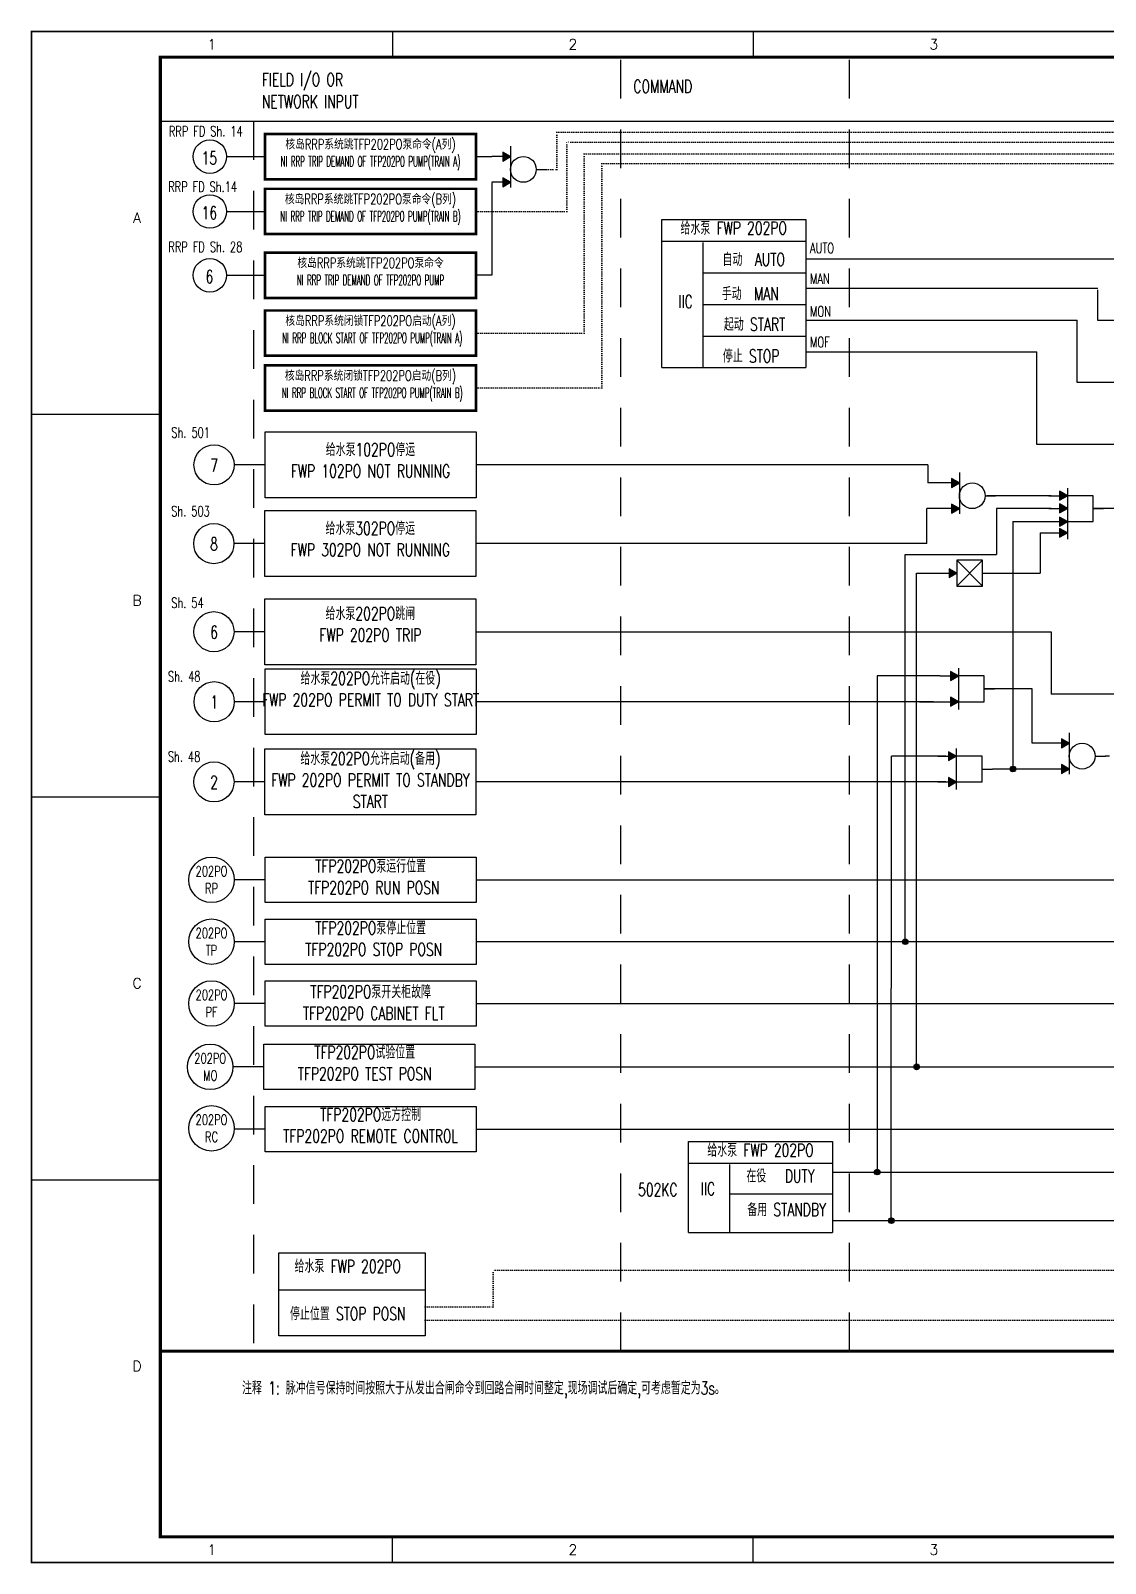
# Model space of a CAD drawing. Header units: millimetres. Extents: x 38833 to 52469, y 29493 to 32647.
# Drawn here: x 51124.8 to 51333.2, y 32172.4 to 32469.7 of the extents above; entities that cross this region are included whole.
import ezdxf
from ezdxf.enums import TextEntityAlignment as Align

# ---------------------------------------------------------------- set-up
doc = ezdxf.new("R2010")
doc.units = ezdxf.units.MM
for name, pattern in [('ACAD_ISO10W100', [18, 12, -3, 0, -3]), ('DOT2', [3.175, 0, -3.175]), ('JIS_02_0.7', [1.35, 0.75, -0.6])]:
    doc.linetypes.add(name, pattern=pattern)
for name, color, linetype in [('BORDER', 1, 'Continuous'), ('MLINE', 6, 'Continuous'), ('TK', 7, 'Continuous'), ('图框_外框线', 7, 'Continuous'), ('图框_标题栏文字', 6, 'Continuous')]:
    doc.layers.add(name, color=color, linetype=linetype)
doc.styles.get("Standard").update_dxf_attribs({"font": 'romans.shx', "width": 0.7, "bigfont": 'hztxta.shx'})

# ---------------------------------------------------------------- blocks, each defined once
blk = doc.blocks.new('图框2')
for p, q in [((70, 0), (70, -5)), ((140, 0), (140, -5)), ((0, -74.25), (25, -74.25)), ((0, -148.5), (25, -148.5)), ((0, -222.75), (25, -222.75)), ((70, -297), (70, -292)), ((140, -297), (140, -292))]:
    blk.add_line(p, q)
at = {"layer": '图框_外框线'}
for points, const_width in [([(0, -297), (420, -297), (420, 0), (0, 0)], 0.3), ([(25, -292), (415, -292), (415, -5), (25, -5)], 0.6)]:
    blk.add_lwpolyline(points, close=True, dxfattribs=dict(at, const_width=const_width))
at = {"layer": '图框_外框线', "const_width": 0.6}
blk.add_lwpolyline([(235, -256), (25, -256)], dxfattribs=at)
at = {"layer": 'TK', "color": 3}
for s, p in [('1', (35, -2.5)), ('2', (105, -2.5)), ('3', (175, -2.5)), ('1', (35, -294.5)), ('2', (105, -294.5)), ('3', (175, -294.5))]:
    blk.add_text(s, height=2, dxfattribs=at).set_placement(p, align=Align.MIDDLE)
for s, p in [('A', (20.5, -37.12)), ('B', (20.5, -111.38)), ('C', (20.5, -185.62)), ('D', (20.5, -259.88))]:
    blk.add_text(s, height=2, dxfattribs=at).set_placement(p, align=Align.CENTER)
blk = doc.blocks.new('huo')
at = {"layer": 'BORDER'}
for points in [[(-72.15, 909.27), (-73.65, 910.13), (-73.65, 908.4)], [(-72.15, 904.27), (-73.65, 905.13), (-73.65, 903.4)]]:
    blk.add_hatch(color=256, dxfattribs=at).paths.add_polyline_path(points)
for p, q in [((-72.15, 911.28), (-72.15, 903.28)), ((-72.15, 909.27), (-75.75, 909.27)), ((-67.15, 906.77), (-65.15, 906.77)), ((-72.15, 904.27), (-75.75, 904.27))]:
    blk.add_line(p, q, dxfattribs=at)
for points in [[(-72.15, 909.27), (-73.65, 910.13), (-73.65, 908.4)], [(-72.15, 904.27), (-73.65, 905.13), (-73.65, 903.4)]]:
    blk.add_lwpolyline(points, close=True, dxfattribs=at)
blk.add_circle((-69.65, 906.77), 2.5, dxfattribs=at)

msp = doc.modelspace()

# ---------------------------------------------------------------- hatches: boundary and pattern name
h = msp.add_hatch(color=256)
edge = h.paths.add_edge_path()
edge.add_arc((51315.28, 32326.49), 0.55, 0, 360)
h = msp.add_hatch(color=256)
edge = h.paths.add_edge_path()
edge.add_arc((51315.28, 32326.49), 0.393, 0, 360)
h = msp.add_hatch(color=40)
edge = h.paths.add_edge_path()
edge.add_arc((51294.4, 32292.99), 0.55, 0, 360)
h = msp.add_hatch(color=40)
edge = h.paths.add_edge_path()
edge.add_arc((51294.4, 32292.99), 0.393, 0, 360)
h = msp.add_hatch(color=40)
edge = h.paths.add_edge_path()
edge.add_arc((51296.6, 32268.7), 0.55, 0, 360)
h = msp.add_hatch(color=40)
edge = h.paths.add_edge_path()
edge.add_arc((51296.6, 32268.7), 0.393, 0, 360)
h = msp.add_hatch(color=256)
edge = h.paths.add_edge_path()
edge.add_arc((51288.95, 32248.31), 0.55, 0, 360)
h = msp.add_hatch(color=256)
edge = h.paths.add_edge_path()
edge.add_arc((51288.95, 32248.31), 0.393, 0, 360)
h = msp.add_hatch(color=256)
edge = h.paths.add_edge_path()
edge.add_arc((51291.7, 32238.88), 0.55, 0, 360)
h = msp.add_hatch(color=256)
edge = h.paths.add_edge_path()
edge.add_arc((51291.7, 32238.88), 0.393, 0, 360)
at = {"layer": 'BORDER'}
for color, points in [(256, [(51325.83, 32379.49), (51324.33, 32380.35), (51324.33, 32378.62)]), (256, [(51325.83, 32377.05), (51324.33, 32377.92), (51324.33, 32376.19)]), (256, [(51325.83, 32374.49), (51324.33, 32375.35), (51324.33, 32373.62)]), (256, [(51325.83, 32372.3), (51324.33, 32373.16), (51324.33, 32371.43)]), (40, [(51304.39, 32364.47), (51302.89, 32365.34), (51302.89, 32363.61)]), (256, [(51304.69, 32344.54), (51303.19, 32345.41), (51303.19, 32343.68)]), (256, [(51304.69, 32339.54), (51303.19, 32340.41), (51303.19, 32338.68)]), (256, [(51304.28, 32328.99), (51302.78, 32329.85), (51302.78, 32328.12)]), (256, [(51304.28, 32323.99), (51302.78, 32324.85), (51302.78, 32323.12)])]:
    msp.add_hatch(color=color, dxfattribs=at).paths.add_polyline_path(points)

# ---------------------------------------------------------------- linework, layer by layer
at = {"linetype": 'DOT2', "ltscale": 0.1}
for p, q in [((51226.8, 32450.05), (51484.19, 32450.05)), ((51226.8, 32442.78), (51226.8, 32450.05)), ((51228.75, 32434.64), (51228.75, 32448.05)), ((51343.09, 32448.05), (51228.75, 32448.05)), ((51232.11, 32411.05), (51232.11, 32445.79)), ((51232.11, 32445.79), (51474.77, 32445.79)), ((51224.39, 32442.78), (51226.8, 32442.78)), ((51235.53, 32400.41), (51235.53, 32443.91)), ((51235.53, 32443.91), (51472.38, 32443.91)), ((51211.16, 32434.64), (51228.75, 32434.64)), ((51211.16, 32411.05), (51232.11, 32411.05)), ((51211.16, 32400.41), (51235.53, 32400.41)), ((51520.5, 32229.26), (51214.47, 32229.26)), ((51214.47, 32222.16), (51214.47, 32229.26)), ((51201.26, 32222.16), (51214.47, 32222.16)), ((51201.26, 32219.61), (51520.5, 32219.61))]:
    msp.add_line(p, q, dxfattribs=at)
for p, q in [((51162.79, 32445.28), (51170.23, 32445.28)), ((51162.79, 32434.64), (51170.23, 32434.64)), ((51247.16, 32428.9), (51275.11, 32428.9)), ((51255.14, 32428.61), (51255.14, 32404.34)), ((51275.11, 32425.46), (51335.42, 32425.46)), ((51162.79, 32422.26), (51170.23, 32422.26)), ((51255.14, 32422.76), (51275.11, 32422.76)), ((51255.14, 32422.76), (51275.11, 32422.76)), ((51331.75, 32419.69), (51275.11, 32419.69)), ((51331.75, 32413.46), (51331.75, 32419.46)), ((51255.14, 32416.62), (51275.11, 32416.62)), ((51255.14, 32416.62), (51275.11, 32416.62)), ((51275.11, 32413.55), (51327.71, 32413.55)), ((51327.71, 32401.46), (51327.71, 32413.55)), ((51351.77, 32413.46), (51331.75, 32413.46)), ((51255.14, 32410.48), (51275.11, 32410.48)), ((51255.14, 32410.48), (51275.11, 32410.48)), ((51275.11, 32407.41), (51319.93, 32407.41)), ((51319.93, 32389.46), (51319.93, 32407.41)), ((51247.16, 32404.34), (51275.11, 32404.34)), ((51351.77, 32401.46), (51327.71, 32401.46)), ((51351.77, 32389.46), (51319.93, 32389.46)), ((51298.78, 32385.48), (51298.78, 32381.99)), ((51301.29, 32381.99), (51298.78, 32381.99)), ((51322.66, 32379.49), (51310.18, 32379.49)), ((51298.6, 32370.21), (51298.6, 32376.99)), ((51301.29, 32376.99), (51298.6, 32376.99)), ((51322.66, 32377.05), (51312.07, 32377.05)), ((51312.07, 32377.05), (51312.07, 32368.1)), ((51345.49, 32376.99), (51330.83, 32376.99)), ((51315.26, 32374.49), (51315.26, 32326.49)), ((51315.26, 32374.49), (51322.24, 32374.49)), ((51294.39, 32368.1), (51312.07, 32368.1)), ((51211.12, 32353.11), (51322.68, 32353.11)), ((51322.68, 32353.11), (51322.68, 32340.99)), ((51288.93, 32344.54), (51288.95, 32248.31)), ((51301.1, 32344.54), (51288.93, 32344.54)), ((51319.02, 32342.04), (51309.69, 32342.04)), ((51319.02, 32331.49), (51319.02, 32342.04)), ((51351.77, 32340.99), (51322.68, 32340.99)), ((51297.13, 32339.54), (51301.1, 32339.54)), ((51322.6, 32331.49), (51319.02, 32331.49)), ((51291.69, 32238.88), (51291.7, 32328.99)), ((51302.29, 32328.99), (51291.7, 32328.99)), ((51334.02, 32328.99), (51333.19, 32328.99)), ((51315.26, 32326.49), (51311.28, 32326.49)), ((51322.6, 32326.49), (51315.26, 32326.49)), ((51324.77, 32326.49), (51321.95, 32326.49)), ((51211.17, 32304.99), (51333.05, 32304.99)), ((51333.05, 32304.99), (51335.32, 32304.99)), ((51333.05, 32304.99), (51333.05, 32304.99)), ((51341.36, 32292.99), (51211.17, 32292.99)), ((51211.17, 32280.99), (51332.17, 32280.99)), ((51332.17, 32280.99), (51335.32, 32280.99)), ((51210.92, 32268.7), (51335.73, 32268.7)), ((51211.17, 32256.63), (51339.3, 32256.63)), ((51252.35, 32250.06), (51280.3, 32250.06)), ((51260.33, 32249.76), (51260.33, 32236.56)), ((51280.3, 32248.31), (51288.93, 32248.31)), ((51288.93, 32248.31), (51521.46, 32248.31)), ((51260.33, 32244.06), (51280.3, 32244.06)), ((51260.33, 32244.06), (51280.3, 32244.06)), ((51252.35, 32236.56), (51280.3, 32236.56)), ((51280.3, 32238.88), (51291.7, 32238.88)), ((51291.7, 32238.88), (51521.46, 32238.88))]:
    msp.add_line(p, q)
at = {"ltscale": 4}
for p, q in [((51211.16, 32445.28), (51214.23, 32445.28)), ((51214.23, 32440.28), (51214.23, 32422.26)), ((51214.23, 32422.26), (51211.16, 32422.26))]:
    msp.add_line(p, q, dxfattribs=at)
at = {"color": 0}
for p, q in [((51170.23, 32385.48), (51164.26, 32385.48)), ((51170.19, 32370.21), (51164.22, 32370.21)), ((51170.2, 32353.11), (51164.22, 32353.11)), ((51170.24, 32339.54), (51164.27, 32339.54)), ((51299.85, 32339.54), (51211.17, 32339.54)), ((51170.2, 32323.99), (51164.23, 32323.99)), ((51302.29, 32323.99), (51211.13, 32323.99)), ((51170.24, 32304.99), (51164.27, 32304.99)), ((51170.24, 32304.99), (51164.68, 32304.99)), ((51170.24, 32292.99), (51164.27, 32292.99)), ((51170.24, 32292.99), (51164.68, 32292.99)), ((51170.24, 32280.99), (51164.27, 32280.99)), ((51169.99, 32268.7), (51164.02, 32268.7)), ((51170.24, 32256.63), (51164.27, 32256.63))]:
    msp.add_line(p, q, dxfattribs=at)
at = {"color": 40}
for p, q in [((51298.78, 32385.48), (51211.16, 32385.48)), ((51298.6, 32370.21), (51211.11, 32370.21)), ((51320.55, 32372.3), (51320.55, 32364.47)), ((51294.4, 32292.99), (51294.39, 32368.1)), ((51296.6, 32269.18), (51296.6, 32364.47)), ((51309.39, 32364.47), (51320.55, 32364.47))]:
    msp.add_line(p, q, dxfattribs=at)
at = {"const_width": 0.5}
for points in [[(51170.23, 32449.67), (51211.16, 32449.67), (51211.16, 32440.89), (51170.23, 32440.89)], [(51170.23, 32439.03), (51211.16, 32439.03), (51211.16, 32430.25), (51170.23, 32430.25)], [(51170.23, 32426.65), (51211.16, 32426.65), (51211.16, 32417.87), (51170.23, 32417.87)], [(51170.23, 32415.43), (51211.16, 32415.43), (51211.16, 32406.66), (51170.23, 32406.66)], [(51170.23, 32404.79), (51211.16, 32404.79), (51211.16, 32396.02), (51170.23, 32396.02)]]:
    msp.add_lwpolyline(points, close=True, dxfattribs=at)
for points in [[(51247.16, 32433.1), (51275.11, 32433.1), (51275.11, 32428.9)], [(51247.16, 32404.34), (51247.16, 32433.1)], [(51275.11, 32428.9), (51275.11, 32422.76)], [(51275.11, 32422.76), (51275.11, 32416.62)], [(51275.11, 32416.62), (51275.11, 32410.48)], [(51275.11, 32410.48), (51275.11, 32404.34)], [(51252.35, 32254.25), (51280.3, 32254.25), (51280.3, 32250.06)], [(51252.35, 32236.56), (51252.35, 32254.25)], [(51280.3, 32250.06), (51280.3, 32245.24)], [(51280.3, 32245.24), (51280.3, 32236.56)]]:
    msp.add_lwpolyline(points)
at = {"color": 0}
for points in [[(51170.23, 32391.87), (51211.16, 32391.87), (51211.16, 32379.09), (51170.23, 32379.09)], [(51170.19, 32376.6), (51211.11, 32376.6), (51211.11, 32363.82), (51170.19, 32363.82)], [(51170.2, 32359.5), (51211.12, 32359.5), (51211.12, 32346.72), (51170.2, 32346.72)], [(51170.24, 32345.93), (51211.17, 32345.93), (51211.17, 32333.16), (51170.24, 32333.16)], [(51170.2, 32330.38), (51211.13, 32330.38), (51211.13, 32317.6), (51170.2, 32317.6)]]:
    msp.add_lwpolyline(points, close=True, dxfattribs=at)
for points in [[(51170.24, 32309.38), (51211.17, 32309.38), (51211.17, 32300.6), (51170.24, 32300.6)], [(51170.24, 32297.38), (51211.17, 32297.38), (51211.17, 32288.6), (51170.24, 32288.6)], [(51170.24, 32285.38), (51211.17, 32285.38), (51211.17, 32276.6), (51170.24, 32276.6)], [(51169.99, 32273.09), (51210.92, 32273.09), (51210.92, 32264.31), (51169.99, 32264.31)], [(51170.24, 32261.02), (51211.17, 32261.02), (51211.17, 32252.25), (51170.24, 32252.25)], [(51172.92, 32232.67), (51201.26, 32232.67), (51201.26, 32216.52), (51172.92, 32216.52)], [(51172.92, 32225.45), (51201.26, 32225.45), (51201.26, 32216.52), (51172.92, 32216.52)]]:
    msp.add_lwpolyline(points, close=True)
for centre, radius in [((51159.54, 32445.28), 3.25), ((51159.54, 32434.64), 3.25), ((51159.54, 32422.26), 3.25), ((51160.35, 32385.48), 3.9), ((51160.31, 32370.21), 3.9), ((51160.32, 32353.11), 3.9), ((51160.37, 32339.54), 3.9), ((51160.33, 32323.99), 3.9), ((51315.28, 32326.49), 0.55), ((51315.28, 32326.49), 0.393), ((51159.86, 32304.99), 4.41), ((51159.86, 32292.99), 4.41), ((51159.86, 32280.99), 4.41), ((51159.61, 32268.7), 4.41), ((51159.86, 32256.79), 4.41), ((51288.95, 32248.31), 0.55), ((51288.95, 32248.31), 0.393), ((51291.7, 32238.88), 0.55), ((51291.7, 32238.88), 0.393)]:
    msp.add_circle(centre, radius)
at = {"color": 40}
for centre, radius in [((51294.4, 32292.99), 0.55), ((51294.4, 32292.99), 0.393), ((51296.6, 32268.7), 0.55), ((51296.6, 32268.7), 0.393)]:
    msp.add_circle(centre, radius, dxfattribs=at)
at = {"layer": 'BORDER'}
for p, q in [((51322.24, 32379.49), (51325.83, 32379.49)), ((51325.83, 32380.99), (51325.83, 32371.08)), ((51322.24, 32377.05), (51325.83, 32377.05)), ((51330.83, 32376.99), (51332.83, 32376.99)), ((51322.24, 32374.49), (51325.83, 32374.49)), ((51301.1, 32344.54), (51304.69, 32344.54)), ((51304.69, 32346.04), (51304.69, 32338.04)), ((51309.69, 32342.04), (51311.69, 32342.04)), ((51301.1, 32339.54), (51304.69, 32339.54)), ((51300.69, 32328.99), (51304.28, 32328.99)), ((51304.28, 32330.49), (51304.28, 32322.49)), ((51309.28, 32326.49), (51311.28, 32326.49)), ((51300.69, 32323.99), (51304.28, 32323.99))]:
    msp.add_line(p, q, dxfattribs=at)
at = {"layer": 'BORDER', "color": 40}
for p, q in [((51320.55, 32372.3), (51325.83, 32372.3)), ((51296.6, 32364.47), (51304.39, 32364.47)), ((51304.39, 32366.97), (51309.39, 32361.97)), ((51309.39, 32366.97), (51304.39, 32361.97))]:
    msp.add_line(p, q, dxfattribs=at)
at = {"layer": 'BORDER'}
for points in [[(51325.83, 32379.49), (51324.33, 32380.35), (51324.33, 32378.62)], [(51330.83, 32379.49), (51325.83, 32379.49), (51325.83, 32374.49), (51330.83, 32374.49)], [(51325.83, 32377.05), (51324.33, 32377.92), (51324.33, 32376.19)], [(51325.83, 32374.49), (51324.33, 32375.35), (51324.33, 32373.62)], [(51325.83, 32372.3), (51324.33, 32373.16), (51324.33, 32371.43)], [(51304.69, 32344.54), (51303.19, 32345.41), (51303.19, 32343.68)], [(51309.69, 32344.54), (51304.69, 32344.54), (51304.69, 32339.54), (51309.69, 32339.54)], [(51304.69, 32339.54), (51303.19, 32340.41), (51303.19, 32338.68)], [(51304.28, 32328.99), (51302.78, 32329.85), (51302.78, 32328.12)], [(51309.28, 32328.99), (51304.28, 32328.99), (51304.28, 32323.99), (51309.28, 32323.99)], [(51304.28, 32323.99), (51302.78, 32324.85), (51302.78, 32323.12)]]:
    msp.add_lwpolyline(points, close=True, dxfattribs=at)
at = {"layer": 'BORDER', "color": 40}
for points in [[(51304.39, 32364.47), (51302.89, 32365.34), (51302.89, 32363.61)], [(51309.39, 32366.97), (51304.39, 32366.97), (51304.39, 32361.97), (51309.39, 32361.97)]]:
    msp.add_lwpolyline(points, close=True, dxfattribs=at)
at = {"layer": 'MLINE', "linetype": 'JIS_02_0.7', "ltscale": 10}
for p, q in [((51239.26, 32213.56), (51239.26, 32464.56)), ((51283.57, 32213.56), (51283.57, 32464.56)), ((51168.02, 32452.12), (51168.02, 32213.56))]:
    msp.add_line(p, q, dxfattribs=at)
at = {"layer": 'MLINE'}
msp.add_line((51149.93, 32452.12), (51539.93, 32452.12), dxfattribs=at)

# ---------------------------------------------------------------- block references
for name, p in [('图框2', (51124.93, 32469.56)), ('huo', (51289.98, 31536.02)), ('huo', (51377.04, 31472.72)), ('huo', (51398.35, 31422.22))]:
    msp.add_blockref(name, p)

# ---------------------------------------------------------------- texts
at = {"color": 3, "char_height": 2, "attachment_point": 1}
for s, insert, width in [('RRP FD Sh. 14', (51151.57, 32451.19), 20.2112), ('RRP FD Sh.14', (51151.44, 32440.43), 17.5018), ('RRP FD Sh. 28', (51151.49, 32428.77), 18.4086)]:
    msp.add_mtext(s, dxfattribs=dict(at, insert=insert, width=width))
at = {"color": 0, "linetype": 'ACAD_ISO10W100', "ltscale": 8, "char_height": 2.5, "width": 43.0967, "attachment_point": 2}
for s, insert in [('{\\H0.8x;核岛RRP系统跳TFP202PO泵命令(A列)\\P\\W0.5;NI RRP TRIP DEMAND OF TFP202PO PUMP(TRAIN A)}', (51190.69, 32448.67)), ('{\\H0.8x;核岛RRP系统跳TFP202PO泵命令(B列)\\P\\W0.5;NI RRP TRIP DEMAND OF TFP202PO PUMP(TRAIN B)}', (51190.69, 32438.03)), ('{\\H0.8x;核岛RRP系统跳TFP202PO泵命令\\P\\W0.5;NI RRP TRIP DEMAND OF TFP202PO PUMP}', (51190.69, 32425.65)), ('{\\H0.8x;核岛RRP系统闭锁TFP202PO启动(A列)\\W0.5; \\P NI RRP BLOCK START OF TFP202PO PUMP(TRAIN A)}', (51190.69, 32414.43)), ('{\\H0.8x;核岛RRP系统闭锁TFP202PO启动(B列)\\W0.5; \\P NI RRP BLOCK START OF TFP202PO PUMP(TRAIN B)}', (51190.69, 32403.79))]:
    msp.add_mtext(s, dxfattribs=dict(at, insert=insert))
for s, insert, char_height, width, attachment_point in [('15', (51159.45, 32446.26), 2.5, 29.7792, 2), ('16', (51159.45, 32435.62), 2.5, 29.7792, 2), ('给水泵 FWP 202PO', (51261.13, 32432.65), 2.5, 29.7792, 2), ('{\\W0.7;自动  AUTO}', (51265.01, 32426.57), 2.5, 19.3818, 2), ('{\\W0.7;AUTO}', (51275.92, 32428.53), 2, 5.9344, 1), ('6', (51159.45, 32423.24), 2.5, 29.7792, 2), ('{\\W0.7;MAN}', (51275.92, 32422.58), 2, 5.9344, 1), ('IIC', (51250.4, 32418.42), 2.5, 73.0067, 1), ('{\\W0.7;手动  MAN}', (51264.33, 32419.93), 2.5, 19.3818, 2), ('{\\W0.7;MON}', (51275.92, 32416.25), 2, 5.9344, 1), ('{\\W0.7;起动 START}', (51265.16, 32414), 2.5, 19.3818, 2), ('{\\W0.7;MOF}', (51275.92, 32410.3), 2, 5.9344, 1), ('{\\W0.7;停止 STOP}', (51264.51, 32407.83), 2.5, 19.3818, 2), ('TFP202PO泵运行位置\\P TFP202PO RUN POSN', (51190.71, 32308.9), 2.5, 50.9636, 2), ('TFP202PO泵停止位置\\P TFP202PO STOP POSN', (51190.71, 32296.9), 2.5, 50.9636, 2), ('TFP202PO泵开关柜故障\\P TFP202PO CABINET FLT', (51190.71, 32284.52), 2.5, 50.9636, 2), ('TFP202PO试验位置\\PTFP202PO TEST POSN', (51189.56, 32272.78), 2.5, 50.9636, 2), ('TFP202PO远方控制\\PTFP202PO REMOTE CONTROL', (51190.71, 32260.7), 2.5, 50.9636, 2), ('给水泵 FWP 202PO', (51266.32, 32253.8), 2.5, 29.7792, 2), ('{\\W0.7;在役   DUTY}', (51270.2, 32248.8), 2.5, 19.3818, 2), ('502KC', (51246.41, 32246.13), 2.5, 29.7792, 2), ('IIC', (51254.74, 32246.31), 2.5, 73.0067, 1), ('{\\W0.7;备用 STANDBY}', (51271.39, 32242.26), 2.5, 19.3818, 2), ('给水泵 FWP 202PO', (51186.28, 32231.29), 2.5, 29.7792, 2), ('停止位置 STOP POSN', (51186.28, 32222.07), 2.5, 28.7463, 2), ('注释 1: 脉冲信号保持时间按照大于从发出合闸命令到回路合闸时间整定,现场调试后确定,可考虑暂定为3s。', (51165.78, 32207.67), 2.5, 97.8218, 1)]:
    msp.add_mtext(s, dxfattribs=dict(insert=insert, char_height=char_height, width=width, attachment_point=attachment_point))
at = {"color": 1, "char_height": 2, "width": 10.3074, "attachment_point": 1}
for s, insert in [('{\\C0;\\PSh. 501}', (51152.07, 32396.09)), ('{\\C0;\\PSh. 503}', (51152.03, 32380.82)), ('{\\C0;\\PSh. 54}', (51152.05, 32363.07)), ('{\\C0;\\PSh. 48}', (51151.42, 32348.77)), ('{\\C0;\\PSh. 48}', (51151.38, 32333.22))]:
    msp.add_mtext(s, dxfattribs=dict(at, insert=insert))
at = {"color": 0}
for s, insert, char_height, width, attachment_point in [('{\\C256;给水泵102PO}停运\\P{\\C256;FWP 102PO} NOT RUNNING ', (51190.69, 32389.69), 2.5, 41.3345, 2), ('{\\W0.7;7}', (51160.38, 32385.41), 2.5, 3.6872, 5), ('{\\C256;给水泵302PO}停运\\P{\\C256;FWP 302PO} NOT RUNNING ', (51190.65, 32374.42), 2.5, 41.3345, 2), ('8', (51160.34, 32370.14), 2.5, 3.6872, 5), ('{\\C256;给水泵202PO}跳闸\\P{\\C256;FWP 202PO} TRIP', (51190.66, 32357.88), 2.5, 41.3345, 2), ('{\\W0.7;6}', (51160.35, 32353.03), 2.5, 3.6872, 5), ('{\\C256;给水泵202PO允许启动(在役)\\PFWP 202PO PERMIT TO DUTY START}', (51190.71, 32345.32), 2.5, 41.3345, 2), ('{\\W0.7;1}', (51160.39, 32339.47), 2.5, 3.6872, 5), ('{\\C256;给水泵202PO允许启动(备用)\\PFWP 202PO PERMIT TO STANDBY START\\P} ', (51190.67, 32329.77), 2.5, 41.3345, 2), ('{\\W0.7;2}', (51160.35, 32323.91), 2.5, 3.6872, 5), ('202PO\\PRP', (51159.86, 32304.99), 2, 3.6872, 5), ('202PO\\PTP', (51159.86, 32292.99), 2, 3.6872, 5), ('202PO\\PPF', (51159.86, 32280.99), 2, 3.6872, 5), ('202PO\\PMO', (51159.61, 32268.7), 2, 3.6872, 5), ('202PO\\PRC', (51159.86, 32256.79), 2, 3.6872, 5)]:
    msp.add_mtext(s, dxfattribs=dict(at, insert=insert, char_height=char_height, width=width, attachment_point=attachment_point))
at = {"layer": 'MLINE', "char_height": 2.5, "width": 31.8959, "attachment_point": 1}
for s, insert in [('FIELD I/O OR', (51169.61, 32461.45)), ('COMMAND', (51241.67, 32460.14))]:
    msp.add_mtext(s, dxfattribs=dict(at, insert=insert))
at = {"layer": '图框_标题栏文字', "insert": (51169.61, 32457.2), "char_height": 2.5, "width": 31.8959, "attachment_point": 1}
msp.add_mtext('NETWORK INPUT', dxfattribs=at)

doc.saveas('drawing.dxf')
